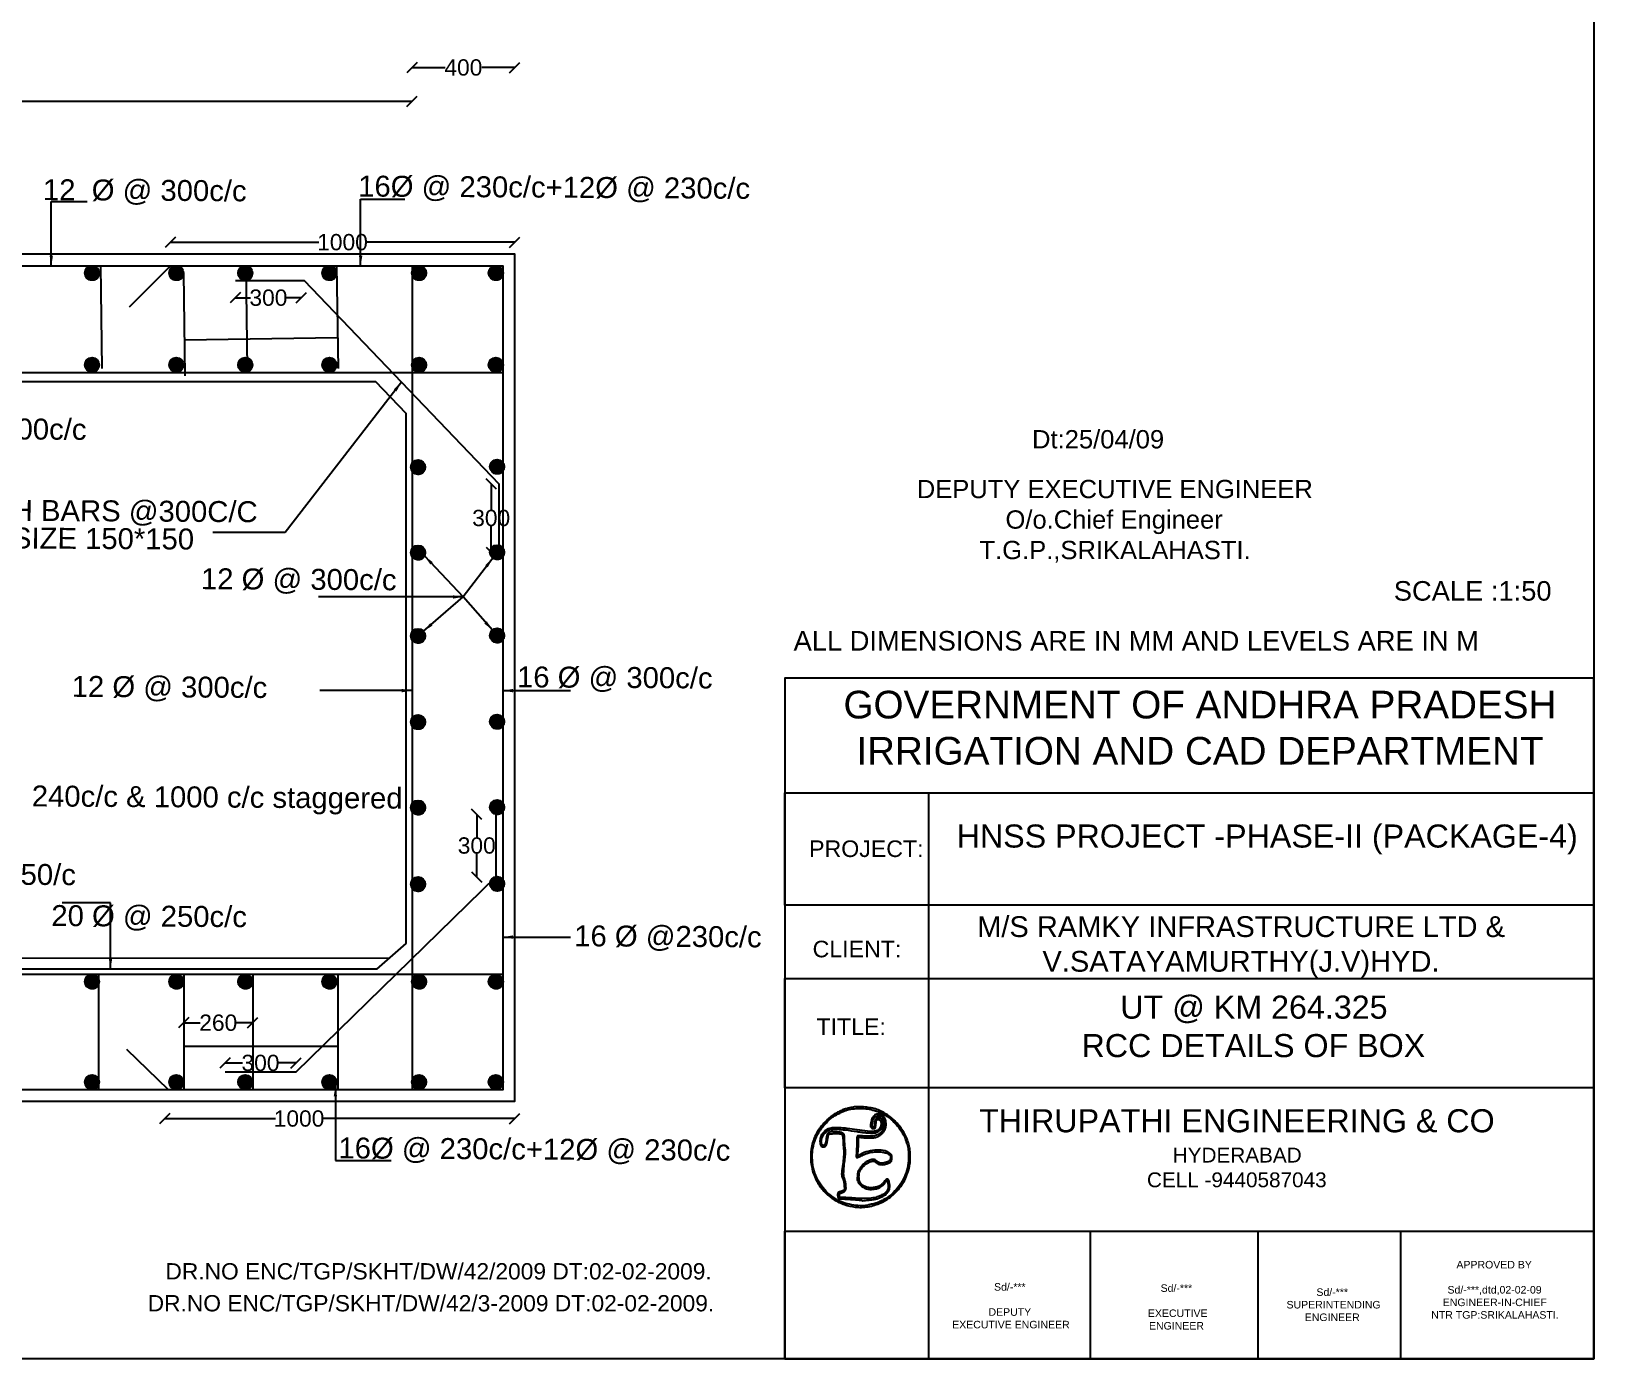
# Model space of a CAD drawing. Header units: millimetres. Extents: x 5124 to 6568637, y 2311 to 91879094.
# Drawn here: x 3698591 to 3712978, y 45934530 to 45946749 of the extents above; entities that cross this region are included whole.
import ezdxf

# ---------------------------------------------------------------- set-up
doc = ezdxf.new("R2010")
doc.units = ezdxf.units.MM
doc.header["$MEASUREMENT"] = 0
for name, color, linetype in [('DIMENSION', 7, 'Continuous'), ('DRAWING', 7, 'Continuous'), ('TEXT', 7, 'Continuous')]:
    doc.layers.add(name, color=color, linetype=linetype)
doc.styles.get("Standard").update_dxf_attribs({"font": 'arial.ttf', "height": 150})
doc.dimstyles.get("Standard").update_dxf_attribs({"dimtxt": 200, "dimasz": 110, "dimexe": 0.18, "dimexo": 0.0625, "dimgap": 0.09, "dimtad": 0, "dimtih": 1, "dimtoh": 1, "dimdec": 0, "dimzin": 0, "dimdsep": 46, "dimtxsty": 'Standard', "dimblk": 'OBLIQUE', "dimcen": 0.09, "dimse1": 1, "dimse2": 1, "dimadec": 0, "dimazin": 0, "dimtfac": 1, "dimtdec": 0, "dimtofl": 0, "dimtmove": 0, "dimatfit": 3, "dimfxl": 1, "dimtolj": 1, "dimtzin": 0, "dimarcsym": 0})

# ---------------------------------------------------------------- blocks, each defined once
blk = doc.blocks.new('_Oblique')
at = {"color": 0, "linetype": 'ByBlock', "lineweight": -2}
blk.add_line((-0.5, -0.5), (0.5, 0.5), dxfattribs=at)
blk = doc.blocks.new('*D102')
at = {"layer": 'Defpoints', "color": 0}
for p in [(3702098, 45946103), (3694436, 45944555), (3702098, 45944589)]:
    blk.add_point(p, dxfattribs=at)
at = {"layer": 'DIMENSION', "color": 0, "lineweight": -2}
for p, q in [((3694436, 45946103), (3698042, 45946103)), ((3702098, 45946103), (3698492, 45946103))]:
    blk.add_line(p, q, dxfattribs=at)
at = {"layer": 'DIMENSION', "color": 0, "lineweight": -2, "xscale": 95, "yscale": 95, "zscale": 95, "rotation": 180}
blk.add_blockref('_Oblique', (3694436, 45946103), dxfattribs=at)
at = {"layer": 'DIMENSION', "color": 0, "lineweight": -2, "xscale": 95, "yscale": 95, "zscale": 95}
blk.add_blockref('_Oblique', (3702098, 45946103), dxfattribs=at)
at = {"layer": 'DIMENSION', "color": 0, "insert": (3698267, 45946103), "char_height": 150, "attachment_point": 5}
blk.add_mtext('\\A1;2500', dxfattribs=at)
blk = doc.blocks.new('*D115')
at = {"layer": 'Defpoints', "color": 0}
for p in [(3700471, 45944454), (3701078, 45944454), (3701078, 45944296)]:
    blk.add_point(p, dxfattribs=at)
at = {"layer": 'DIMENSION', "color": 0, "lineweight": -2}
for p, q in [((3700471, 45944296), (3700609, 45944296)), ((3701078, 45944296), (3700940, 45944296))]:
    blk.add_line(p, q, dxfattribs=at)
at = {"layer": 'DIMENSION', "color": 0, "lineweight": -2, "xscale": 95, "yscale": 95, "zscale": 95, "rotation": 180}
blk.add_blockref('_Oblique', (3700471, 45944296), dxfattribs=at)
at = {"layer": 'DIMENSION', "color": 0, "lineweight": -2, "xscale": 95, "yscale": 95, "zscale": 95}
blk.add_blockref('_Oblique', (3701078, 45944296), dxfattribs=at)
at = {"layer": 'DIMENSION', "color": 0, "insert": (3700775, 45944296), "char_height": 150, "attachment_point": 5}
blk.add_mtext('\\A1;300', dxfattribs=at)
blk = doc.blocks.new('*D116')
at = {"layer": 'Defpoints', "color": 0}
for p in [(3703042, 45944807), (3699872, 45944589), (3703042, 45944522)]:
    blk.add_point(p, dxfattribs=at)
at = {"layer": 'DIMENSION', "color": 0, "lineweight": -2}
for p, q in [((3699872, 45944807), (3701240, 45944807)), ((3703042, 45944807), (3701674, 45944807))]:
    blk.add_line(p, q, dxfattribs=at)
at = {"layer": 'DIMENSION', "color": 0, "lineweight": -2, "xscale": 95, "yscale": 95, "zscale": 95, "rotation": 180}
blk.add_blockref('_Oblique', (3699872, 45944807), dxfattribs=at)
at = {"layer": 'DIMENSION', "color": 0, "lineweight": -2, "xscale": 95, "yscale": 95, "zscale": 95}
blk.add_blockref('_Oblique', (3703042, 45944807), dxfattribs=at)
at = {"layer": 'DIMENSION', "color": 0, "insert": (3701457, 45944807), "char_height": 150, "attachment_point": 5}
blk.add_mtext('\\A1;1000', dxfattribs=at)
blk = doc.blocks.new('*D117')
at = {"layer": 'Defpoints', "color": 0}
for p in [(3702896, 45942583), (3702826, 45941953), (3702881, 45941953)]:
    blk.add_point(p, dxfattribs=at)
at = {"layer": 'DIMENSION', "color": 0, "lineweight": -2}
for p, q in [((3702826, 45942583), (3702826, 45942345)), ((3702826, 45941953), (3702826, 45942192))]:
    blk.add_line(p, q, dxfattribs=at)
at = {"layer": 'DIMENSION', "color": 0, "lineweight": -2, "xscale": 95, "yscale": 95, "zscale": 95}
for p, rotation in [((3702826, 45942583), 90), ((3702826, 45941953), 270)]:
    blk.add_blockref('_Oblique', p, dxfattribs=dict(at, rotation=rotation))
at = {"layer": 'DIMENSION', "color": 0, "insert": (3702826, 45942268), "char_height": 150, "attachment_point": 5}
blk.add_mtext('\\A1;300', dxfattribs=at)
blk = doc.blocks.new('*D118')
at = {"layer": 'Defpoints', "color": 0}
for p in [(3702693, 45939540), (3702881, 45939540), (3702868, 45938965)]:
    blk.add_point(p, dxfattribs=at)
at = {"layer": 'DIMENSION', "color": 0, "lineweight": -2}
for p, q in [((3702693, 45939540), (3702693, 45939329)), ((3702693, 45938965), (3702693, 45939176))]:
    blk.add_line(p, q, dxfattribs=at)
at = {"layer": 'DIMENSION', "color": 0, "lineweight": -2, "xscale": 95, "yscale": 95, "zscale": 95}
for p, rotation in [((3702693, 45939540), 90), ((3702693, 45938965), 270)]:
    blk.add_blockref('_Oblique', p, dxfattribs=dict(at, rotation=rotation))
at = {"layer": 'DIMENSION', "color": 0, "insert": (3702693, 45939253), "char_height": 150, "attachment_point": 5}
blk.add_mtext('\\A1;300', dxfattribs=at)
blk = doc.blocks.new('*D119')
at = {"layer": 'Defpoints', "color": 0}
for p in [(3700376, 45937252), (3700376, 45937168), (3701028, 45937168)]:
    blk.add_point(p, dxfattribs=at)
at = {"layer": 'DIMENSION', "color": 0, "lineweight": -2}
for p, q in [((3700376, 45937252), (3700537, 45937252)), ((3701028, 45937252), (3700868, 45937252))]:
    blk.add_line(p, q, dxfattribs=at)
at = {"layer": 'DIMENSION', "color": 0, "lineweight": -2, "xscale": 95, "yscale": 95, "zscale": 95, "rotation": 180}
blk.add_blockref('_Oblique', (3700376, 45937252), dxfattribs=at)
at = {"layer": 'DIMENSION', "color": 0, "lineweight": -2, "xscale": 95, "yscale": 95, "zscale": 95}
blk.add_blockref('_Oblique', (3701028, 45937252), dxfattribs=at)
at = {"layer": 'DIMENSION', "color": 0, "insert": (3700702, 45937252), "char_height": 150, "attachment_point": 5}
blk.add_mtext('\\A1;300', dxfattribs=at)
blk = doc.blocks.new('*D120')
at = {"layer": 'Defpoints', "color": 0}
for p in [(3699821, 45937006), (3703042, 45936896), (3703042, 45936740)]:
    blk.add_point(p, dxfattribs=at)
at = {"layer": 'DIMENSION', "color": 0, "lineweight": -2}
for p, q in [((3699821, 45936740), (3700840, 45936740)), ((3703042, 45936740), (3701274, 45936740))]:
    blk.add_line(p, q, dxfattribs=at)
at = {"layer": 'DIMENSION', "color": 0, "lineweight": -2, "xscale": 95, "yscale": 95, "zscale": 95, "rotation": 180}
blk.add_blockref('_Oblique', (3699821, 45936740), dxfattribs=at)
at = {"layer": 'DIMENSION', "color": 0, "lineweight": -2, "xscale": 95, "yscale": 95, "zscale": 95}
blk.add_blockref('_Oblique', (3703042, 45936740), dxfattribs=at)
at = {"layer": 'DIMENSION', "color": 0, "insert": (3701057, 45936740), "char_height": 150, "attachment_point": 5}
blk.add_mtext('\\A1;1000', dxfattribs=at)
blk = doc.blocks.new('*D96')
at = {"layer": 'Defpoints', "color": 0}
for p in [(3703042, 45946415), (3703042, 45944898), (3702098, 45944589)]:
    blk.add_point(p, dxfattribs=at)
at = {"layer": 'DIMENSION', "color": 0, "lineweight": -2}
for p, q in [((3702098, 45946415), (3702401, 45946415)), ((3703042, 45946415), (3702739, 45946415))]:
    blk.add_line(p, q, dxfattribs=at)
at = {"layer": 'DIMENSION', "color": 0, "lineweight": -2, "xscale": 95, "yscale": 95, "zscale": 95, "rotation": 180}
blk.add_blockref('_Oblique', (3702098, 45946415), dxfattribs=at)
at = {"layer": 'DIMENSION', "color": 0, "lineweight": -2, "xscale": 95, "yscale": 95, "zscale": 95}
blk.add_blockref('_Oblique', (3703042, 45946415), dxfattribs=at)
at = {"layer": 'DIMENSION', "color": 0, "insert": (3702570, 45946415), "char_height": 150, "attachment_point": 5}
blk.add_mtext('\\A1;400', dxfattribs=at)
blk = doc.blocks.new('*D97')
at = {"layer": 'Defpoints', "color": 0}
for p in [(3699995, 45937622), (3700631, 45937622), (3700631, 45937622)]:
    blk.add_point(p, dxfattribs=at)
at = {"layer": 'DRAWING', "color": 0, "lineweight": -2}
for p, q in [((3699995, 45937622), (3700146, 45937622)), ((3700631, 45937622), (3700480, 45937622))]:
    blk.add_line(p, q, dxfattribs=at)
at = {"layer": 'DRAWING', "color": 0, "lineweight": -2, "xscale": 95, "yscale": 95, "zscale": 95, "rotation": 180}
blk.add_blockref('_Oblique', (3699995, 45937622), dxfattribs=at)
at = {"layer": 'DRAWING', "color": 0, "lineweight": -2, "xscale": 95, "yscale": 95, "zscale": 95}
blk.add_blockref('_Oblique', (3700631, 45937622), dxfattribs=at)
at = {"layer": 'DRAWING', "color": 0, "insert": (3700313, 45937622), "char_height": 150, "attachment_point": 5}
blk.add_mtext('\\A1;260', dxfattribs=at)

msp = doc.modelspace()

# ---------------------------------------------------------------- hatches: boundary and pattern name
at = {"layer": 'DRAWING'}
h = msp.add_hatch(dxfattribs=at)
h.set_pattern_fill('ANSI31', color=256, scale=0.876398, style=0)
h.set_pattern_definition([(45, (549275.22773, 5678433.14247), (-0.0774633425862, 0.0774633425862), [])])
h.paths.add_polyline_path([(3699217, 45944523.1, 0.9586945), (3699084.5, 45944528.7), (3699084.5, 45944517.5, 0.9586945)])
h = msp.add_hatch(dxfattribs=at)
h.set_pattern_fill('ANSI31', color=256, scale=0.876398, style=0)
h.set_pattern_definition([(45, (550051.51104, 5678433.14247), (-0.0774633425862, 0.0774633425862), [])])
h.paths.add_polyline_path([(3699993.3, 45944523.1, 0.9586945), (3699860.8, 45944528.7), (3699860.8, 45944517.5, 0.9586945)])
h = msp.add_hatch(dxfattribs=at)
h.set_pattern_fill('ANSI31', color=256, scale=0.876398, style=0)
h.set_pattern_definition([(45, (550686.3455, 5678433.14247), (-0.0774633425862, 0.0774633425862), [])])
h.paths.add_polyline_path([(3700628.1, 45944523.1, 0.9586945), (3700495.6, 45944528.7), (3700495.6, 45944517.5, 0.9586945)])
h = msp.add_hatch(dxfattribs=at)
h.set_pattern_fill('ANSI31', color=256, scale=0.876398, style=0)
h.set_pattern_definition([(45, (551461.13068, 5678433.14247), (-0.0774633425862, 0.0774633425862), [])])
h.paths.add_polyline_path([(3701402.9, 45944523.1, 0.9586945), (3701270.4, 45944528.7), (3701270.4, 45944517.5, 0.9586945)])
h = msp.add_hatch(dxfattribs=at)
h.set_pattern_fill('ANSI31', color=256, scale=0.876398, style=0)
h.set_pattern_definition([(45, (552286.47789, 5678433.14247), (-0.0774633425862, 0.0774633425862), [])])
h.paths.add_polyline_path([(3702228.2, 45944523.1, 0.9586945), (3702095.7, 45944528.7), (3702095.7, 45944517.5, 0.9586945)])
h = msp.add_hatch(dxfattribs=at)
h.set_pattern_fill('ANSI31', color=256, scale=0.876398, style=0)
h.set_pattern_definition([(45, (552993.2228, 5678433.14247), (-0.0774633425862, 0.0774633425862), [])])
h.paths.add_polyline_path([(3702935, 45944523.1, 0.9586945), (3702802.5, 45944528.7), (3702802.5, 45944517.5, 0.9586945)])
h = msp.add_hatch(dxfattribs=at)
h.set_pattern_fill('ANSI31', color=256, scale=0.876398, style=0)
h.set_pattern_definition([(45, (549275.22773, 5677588.41509), (-0.0774633425862, 0.0774633425862), [])])
h.paths.add_polyline_path([(3699217, 45943678.3, 0.9586945), (3699084.5, 45943683.9), (3699084.5, 45943672.8, 0.9586945)])
h = msp.add_hatch(dxfattribs=at)
h.set_pattern_fill('ANSI31', color=256, scale=0.876398, style=0)
h.set_pattern_definition([(45, (550051.51104, 5677588.41509), (-0.0774633425862, 0.0774633425862), [])])
h.paths.add_polyline_path([(3699993.3, 45943678.3, 0.9586945), (3699860.8, 45943683.9), (3699860.8, 45943672.8, 0.9586945)])
h = msp.add_hatch(dxfattribs=at)
h.set_pattern_fill('ANSI31', color=256, scale=0.876398, style=0)
h.set_pattern_definition([(45, (550686.3455, 5677588.41509), (-0.0774633425862, 0.0774633425862), [])])
h.paths.add_polyline_path([(3700628.1, 45943678.3, 0.9586945), (3700495.6, 45943683.9), (3700495.6, 45943672.8, 0.9586945)])
h = msp.add_hatch(dxfattribs=at)
h.set_pattern_fill('ANSI31', color=256, scale=0.876398, style=0)
h.set_pattern_definition([(45, (551461.13068, 5677588.41509), (-0.0774633425862, 0.0774633425862), [])])
h.paths.add_polyline_path([(3701402.9, 45943678.3, 0.9586945), (3701270.4, 45943683.9), (3701270.4, 45943672.8, 0.9586945)])
h = msp.add_hatch(dxfattribs=at)
h.set_pattern_fill('ANSI31', color=256, scale=0.876398, style=0)
h.set_pattern_definition([(45, (552286.47789, 5677588.41509), (-0.0774633425862, 0.0774633425862), [])])
h.paths.add_polyline_path([(3702228.2, 45943678.3, 0.9586945), (3702095.7, 45943683.9), (3702095.7, 45943672.8, 0.9586945)])
h = msp.add_hatch(dxfattribs=at)
h.set_pattern_fill('ANSI31', color=256, scale=0.876398, style=0)
h.set_pattern_definition([(45, (552993.2228, 5677588.41509), (-0.0774633425862, 0.0774633425862), [])])
h.paths.add_polyline_path([(3702935, 45943678.3, 0.9586945), (3702802.5, 45943683.9), (3702802.5, 45943672.8, 0.9586945)])
h = msp.add_hatch(dxfattribs=at)
h.set_pattern_fill('ANSI31', color=256, scale=0.876398, style=0)
h.set_pattern_definition([(45, (552276.96884, 5676646.79404), (-0.0774633425862, 0.0774633425862), [])])
h.paths.add_polyline_path([(3702218.7, 45942736.7, 0.9586945), (3702086.2, 45942742.3), (3702086.2, 45942731.1, 0.9586945)])
h = msp.add_hatch(dxfattribs=at)
h.set_pattern_fill('ANSI31', color=256, scale=0.876398, style=0)
h.set_pattern_definition([(45, (553005.22618, 5676650.15201), (-0.0774633425862, 0.0774633425862), [])])
h.paths.add_polyline_path([(3702947, 45942740.1, 0.9586945), (3702814.5, 45942745.7), (3702814.5, 45942734.5, 0.9586945)])
h = msp.add_hatch(dxfattribs=at)
h.set_pattern_fill('ANSI31', color=256, scale=0.876398, style=0)
h.set_pattern_definition([(45, (552276.96884, 5675859.87119), (-0.0774633425862, 0.0774633425862), [])])
h.paths.add_polyline_path([(3702218.7, 45941949.8, 0.9586945), (3702086.2, 45941955.4), (3702086.2, 45941944.2, 0.9586945)])
h = msp.add_hatch(dxfattribs=at)
h.set_pattern_fill('ANSI31', color=256, scale=0.876398, style=0)
h.set_pattern_definition([(45, (553005.22618, 5675863.22916), (-0.0774633425862, 0.0774633425862), [])])
h.paths.add_polyline_path([(3702947, 45941953.2, 0.9586945), (3702814.5, 45941958.8), (3702814.5, 45941947.6, 0.9586945)])
h = msp.add_hatch(dxfattribs=at)
h.set_pattern_fill('ANSI31', color=256, scale=0.876398, style=0)
h.set_pattern_definition([(45, (552276.96884, 5675093.38564), (-0.0774633425862, 0.0774633425862), [])])
h.paths.add_polyline_path([(3702218.7, 45941183.3, 0.9586945), (3702086.2, 45941188.9), (3702086.2, 45941177.7, 0.9586945)])
h = msp.add_hatch(dxfattribs=at)
h.set_pattern_fill('ANSI31', color=256, scale=0.876398, style=0)
h.set_pattern_definition([(45, (553005.22618, 5675096.74361), (-0.0774633425862, 0.0774633425862), [])])
h.paths.add_polyline_path([(3702947, 45941186.7, 0.9586945), (3702814.5, 45941192.3), (3702814.5, 45941181.1, 0.9586945)])
h = msp.add_hatch(dxfattribs=at)
h.set_pattern_fill('ANSI31', color=256, scale=0.876398, style=0)
h.set_pattern_definition([(45, (552276.96884, 5674300.15212), (-0.0774633425862, 0.0774633425862), [])])
h.paths.add_polyline_path([(3702218.7, 45940390.1, 0.9586945), (3702086.2, 45940395.7), (3702086.2, 45940384.5, 0.9586945)])
h = msp.add_hatch(dxfattribs=at)
h.set_pattern_fill('ANSI31', color=256, scale=0.876398, style=0)
h.set_pattern_definition([(45, (553005.22618, 5674303.51009), (-0.0774633425862, 0.0774633425862), [])])
h.paths.add_polyline_path([(3702947, 45940393.4, 0.9586945), (3702814.5, 45940399), (3702814.5, 45940387.9, 0.9586945)])
h = msp.add_hatch(dxfattribs=at)
h.set_pattern_fill('ANSI31', color=256, scale=0.876398, style=0)
h.set_pattern_definition([(45, (552276.96884, 5673513.28716), (-0.0774633425862, 0.0774633425862), [])])
h.paths.add_polyline_path([(3702218.7, 45939603.2, 0.9586945), (3702086.2, 45939608.8), (3702086.2, 45939597.6, 0.9586945)])
h = msp.add_hatch(dxfattribs=at)
h.set_pattern_fill('ANSI31', color=256, scale=0.876398, style=0)
h.set_pattern_definition([(45, (553005.22618, 5673516.64513), (-0.0774633425862, 0.0774633425862), [])])
h.paths.add_polyline_path([(3702947, 45939606.6, 0.9586945), (3702814.5, 45939612.2), (3702814.5, 45939601, 0.9586945)])
h = msp.add_hatch(dxfattribs=at)
h.set_pattern_fill('ANSI31', color=256, scale=0.876398, style=0)
h.set_pattern_definition([(45, (552276.96884, 5672808.11351), (-0.0774633425862, 0.0774633425862), [])])
h.paths.add_polyline_path([(3702218.7, 45938898, 0.9586945), (3702086.2, 45938903.6), (3702086.2, 45938892.5, 0.9586945)])
h = msp.add_hatch(dxfattribs=at)
h.set_pattern_fill('ANSI31', color=256, scale=0.876398, style=0)
h.set_pattern_definition([(45, (553005.22618, 5672811.47148), (-0.0774633425862, 0.0774633425862), [])])
h.paths.add_polyline_path([(3702947, 45938901.4, 0.9586945), (3702814.5, 45938907), (3702814.5, 45938895.8, 0.9586945)])
h = msp.add_hatch(dxfattribs=at)
h.set_pattern_fill('ANSI31', color=256, scale=0.876398, style=0)
h.set_pattern_definition([(45, (549275.22773, 5671910.72503), (-0.0774633425862, 0.0774633425862), [])])
h.paths.add_polyline_path([(3699217, 45938000.7, 0.9586945), (3699084.5, 45938006.3), (3699084.5, 45937995.1, 0.9586945)])
h = msp.add_hatch(dxfattribs=at)
h.set_pattern_fill('ANSI31', color=256, scale=0.876398, style=0)
h.set_pattern_definition([(45, (550051.51104, 5671910.72503), (-0.0774633425862, 0.0774633425862), [])])
h.paths.add_polyline_path([(3699993.3, 45938000.7, 0.9586945), (3699860.8, 45938006.3), (3699860.8, 45937995.1, 0.9586945)])
h = msp.add_hatch(dxfattribs=at)
h.set_pattern_fill('ANSI31', color=256, scale=0.876398, style=0)
h.set_pattern_definition([(45, (550686.3455, 5671910.72503), (-0.0774633425862, 0.0774633425862), [])])
h.paths.add_polyline_path([(3700628.1, 45938000.7, 0.9586945), (3700495.6, 45938006.3), (3700495.6, 45937995.1, 0.9586945)])
h = msp.add_hatch(dxfattribs=at)
h.set_pattern_fill('ANSI31', color=256, scale=0.876398, style=0)
h.set_pattern_definition([(45, (551461.13068, 5671910.72503), (-0.0774633425862, 0.0774633425862), [])])
h.paths.add_polyline_path([(3701402.9, 45938000.7, 0.9586945), (3701270.4, 45938006.3), (3701270.4, 45937995.1, 0.9586945)])
h = msp.add_hatch(dxfattribs=at)
h.set_pattern_fill('ANSI31', color=256, scale=0.876398, style=0)
h.set_pattern_definition([(45, (552286.47789, 5671910.72503), (-0.0774633425862, 0.0774633425862), [])])
h.paths.add_polyline_path([(3702228.2, 45938000.7, 0.9586945), (3702095.7, 45938006.3), (3702095.7, 45937995.1, 0.9586945)])
h = msp.add_hatch(dxfattribs=at)
h.set_pattern_fill('ANSI31', color=256, scale=0.876398, style=0)
h.set_pattern_definition([(45, (552993.2228, 5671910.72503), (-0.0774633425862, 0.0774633425862), [])])
h.paths.add_polyline_path([(3702935, 45938000.7, 0.9586945), (3702802.5, 45938006.3), (3702802.5, 45937995.1, 0.9586945)])
h = msp.add_hatch(dxfattribs=at)
h.set_pattern_fill('ANSI31', color=256, scale=0.876398, style=0)
h.set_pattern_definition([(45, (549275.22773, 5670985.95173), (-0.0774633425862, 0.0774633425862), [])])
h.paths.add_polyline_path([(3699217, 45937075.9, 0.9586945), (3699084.5, 45937081.5), (3699084.5, 45937070.3, 0.9586945)])
h = msp.add_hatch(dxfattribs=at)
h.set_pattern_fill('ANSI31', color=256, scale=0.876398, style=0)
h.set_pattern_definition([(45, (550051.51104, 5670985.95173), (-0.0774633425862, 0.0774633425862), [])])
h.paths.add_polyline_path([(3699993.3, 45937075.9, 0.9586945), (3699860.8, 45937081.5), (3699860.8, 45937070.3, 0.9586945)])
h = msp.add_hatch(dxfattribs=at)
h.set_pattern_fill('ANSI31', color=256, scale=0.876398, style=0)
h.set_pattern_definition([(45, (550686.3455, 5670985.95173), (-0.0774633425862, 0.0774633425862), [])])
h.paths.add_polyline_path([(3700628.1, 45937075.9, 0.9586945), (3700495.6, 45937081.5), (3700495.6, 45937070.3, 0.9586945)])
h = msp.add_hatch(dxfattribs=at)
h.set_pattern_fill('ANSI31', color=256, scale=0.876398, style=0)
h.set_pattern_definition([(45, (551461.13068, 5670985.95173), (-0.0774633425862, 0.0774633425862), [])])
h.paths.add_polyline_path([(3701402.9, 45937075.9, 0.9586945), (3701270.4, 45937081.5), (3701270.4, 45937070.3, 0.9586945)])
h = msp.add_hatch(dxfattribs=at)
h.set_pattern_fill('ANSI31', color=256, scale=0.876398, style=0)
h.set_pattern_definition([(45, (552286.47789, 5670985.95173), (-0.0774633425862, 0.0774633425862), [])])
h.paths.add_polyline_path([(3702228.2, 45937075.9, 0.9586945), (3702095.7, 45937081.5), (3702095.7, 45937070.3, 0.9586945)])
h = msp.add_hatch(dxfattribs=at)
h.set_pattern_fill('ANSI31', color=256, scale=0.876398, style=0)
h.set_pattern_definition([(45, (552993.2228, 5670985.95173), (-0.0774633425862, 0.0774633425862), [])])
h.paths.add_polyline_path([(3702935, 45937075.9, 0.9586945), (3702802.5, 45937081.5), (3702802.5, 45937070.3, 0.9586945)])

# ---------------------------------------------------------------- linework, layer by layer
for points in [[(3706149.8, 45936843.6, 0.011371), (3706099.2, 45936831.4, 0.02579), (3706061.7, 45936819.3, 0.027062), (3706026.8, 45936803.9, 0.013799), (3705984.6, 45936780.9, 0.049276), (3705946.6, 45936753.5, 0.020623), (3705901, 45936709.8, 0.020736), (3705858.2, 45936661.4, 0.039557), (3705828.8, 45936618.7, 0.070595), (3705781.7, 45936501.8, 0.067578), (3705768, 45936374.7, 0.067285), (3705788.7, 45936248.1, 0.06891), (3705842.3, 45936132.6, 0.057705), (3705905.2, 45936055.8, 0.054334), (3705985.2, 45935993.7, 0.05355), (3706078, 45935949.5, 0.052844), (3706178.3, 45935925.8, 0.040381), (3706234.8, 45935923.2, 0.03202), (3706295.7, 45935929.3, 0.031364), (3706356.7, 45935943.3, 0.03411), (3706413.7, 45935964.6, 0.075635), (3706528, 45936038.8, 0.073326), (3706616.4, 45936144.3, 0.073591), (3706670.3, 45936270.4, 0.077104), (3706684.2, 45936404.8, 0.004861), (3706682, 45936442, 0.019003), (3706679.5, 45936465, 0.02286), (3706675.5, 45936485.5, 0.009468), (3706668.3, 45936512.9, 0.065489), (3706624.1, 45936615.7, 0.057691), (3706553.2, 45936708.6, 0.058022), (3706463.5, 45936782.3, 0.068022), (3706363.7, 45936828.7, 0.035725), (3706313.4, 45936840.4, 0.021943), (3706253, 45936847.3, 0.021989), (3706194.2, 45936848.8, 0.048915)], [(3706339.6, 45936818.9, -0.010053), (3706372.6, 45936809.4, -0.02116), (3706397.6, 45936800.5, -0.022523), (3706420.9, 45936789.9, -0.013074), (3706447.8, 45936775.2, -0.040153), (3706498.1, 45936740.3, -0.032263), (3706546.3, 45936695.3, -0.031944), (3706588.8, 45936643.9, -0.036921), (3706622.2, 45936589.8, -0.012801), (3706633.5, 45936566.7, -0.018323), (3706642.3, 45936545.5, -0.011926), (3706648.3, 45936527.9, -0.421559), (3706646.5, 45936524.5, 0.438354), (3706646.2, 45936523.9, 0.035377), (3706647, 45936522.2, 0.030088), (3706648.4, 45936519.9, 0.016409), (3706650.5, 45936517.3, -0.136522), (3706660.4, 45936495.1, -0.015322), (3706666.9, 45936439.8, -0.019775), (3706669.8, 45936380.5, -0.035566), (3706666.7, 45936332, -0.046854), (3706646.4, 45936244.1, -0.049001), (3706610.3, 45936163, -0.049074), (3706559.1, 45936090.5, -0.047266), (3706494.2, 45936028.4, -0.036649), (3706459.2, 45936004.7, -0.020541), (3706413.6, 45935980.9, -0.020402), (3706367.7, 45935961.5, -0.050634), (3706332.4, 45935952.2, 0.011096), (3706325.9, 45935951, 0.006376), (3706318, 45935949.3, 0.006368), (3706310.1, 45935947.4, 0.010561), (3706303.6, 45935945.6, -0.075797), (3706242.8, 45935936.9, -0.036256), (3706163.9, 45935943.3, -0.035773), (3706083.7, 45935961.7, -0.053967), (3706017.9, 45935989.9, -0.043816), (3705943.4, 45936040.8, -0.050353), (3705882.7, 45936101.9, -0.04992), (3705835, 45936174.3, -0.041857), (3705799.2, 45936259.1, -0.041799), (3705788.8, 45936303.6, -0.022952), (3705783, 45936359.3, -0.022835), (3705782.4, 45936416.3, -0.036198), (3705787.7, 45936464.7, -0.027029), (3705797.8, 45936507.1, -0.021589), (3705813, 45936551.5, -0.021847), (3705831.8, 45936593.7, -0.030803), (3705852.3, 45936629.3, -0.030973), (3705877.4, 45936662.6, -0.014365), (3705913.8, 45936702.6, -0.013732), (3705951.2, 45936739.4, -0.048124), (3705977.9, 45936759.9, -0.015617), (3705999.3, 45936772.3, -0.006514), (3706028.8, 45936787.7, -0.006284), (3706058, 45936802.1, -0.02113), (3706077.6, 45936810.4, -0.047647), (3706136.5, 45936826.3, -0.034153), (3706204.4, 45936833.2, -0.033468), (3706274.4, 45936830.8, -0.039389)], [(3706366.1, 45936777.5, 0.079905), (3706354, 45936770, 0.042826), (3706341.7, 45936757.4, 0.042991), (3706332, 45936743.2, 0.097401), (3706328, 45936730.9, -0.017144), (3706326.8, 45936724, -0.007361), (3706324.9, 45936714.9, -0.007273), (3706322.6, 45936705.2, -0.009527), (3706320.1, 45936696.5, 0.057314), (3706317, 45936679.3, 0.105744), (3706319.1, 45936665.3, 0.129803), (3706326.3, 45936655.2, 0.112787), (3706337.8, 45936649.3, 0.089359), (3706351.5, 45936648.4, 0.205539), (3706360.3, 45936653.4, 0.119945), (3706365.7, 45936665.8, 0.023277), (3706368.8, 45936690.1, -0.017196), (3706371.6, 45936715.1, -0.101894), (3706376.1, 45936727.4, -0.209902), (3706383.4, 45936732.4, -0.109281), (3706394.7, 45936732.1, -0.199104), (3706408.9, 45936721.6, -0.104543), (3706416.2, 45936700.4, -0.087788), (3706414.8, 45936674.7, -0.092435), (3706404.6, 45936651.4, -0.140361), (3706381.1, 45936631.8, -0.085225), (3706345.6, 45936622.9, -0.045138), (3706289.9, 45936623.7, -0.010085), (3706195.4, 45936635.5, 0.001129), (3706103.8, 45936648.6, 0.010475), (3706064.1, 45936653.4, 0.019654), (3706034.1, 45936655.2, 0.009807), (3705995.9, 45936655.2, 0.021045), (3705955.7, 45936652.7, 0.064199), (3705929.1, 45936646.4, 0.07759), (3705907.8, 45936634.4, 0.04157), (3705885.8, 45936613.7, 0.033858), (3705870.6, 45936594.4, 0.055821), (3705860.9, 45936576.1, 0.056084), (3705855.5, 45936556.2, 0.03454), (3705853.5, 45936532, 0.036481), (3705854.9, 45936507.6, 0.103396), (3705860.5, 45936491.6, 0.148662), (3705870.6, 45936482.5, 0.109578), (3705885.4, 45936479.3, 0.120124), (3705899.9, 45936482.8, 0.145), (3705909.9, 45936492.5, 0.076305), (3705917.2, 45936511.4, 0.015923), (3705923.6, 45936546.5, -0.009484), (3705926.5, 45936563.9, -0.012925), (3705929.8, 45936579.5, -0.009784), (3705933.2, 45936592.2, -0.12767), (3705935.7, 45936596.4, -0.187867), (3705945.2, 45936600.6, -0.006627), (3705986.1, 45936601.8, -0.01166), (3706025.8, 45936601.5, -0.060862), (3706047.3, 45936598.2, -0.161099), (3706056.3, 45936592.2, -0.110854), (3706061.5, 45936581, -0.037878), (3706064.6, 45936559.2, -0.003666), (3706067.7, 45936505.7, 0.004284), (3706068.9, 45936486.2, 0.004704), (3706070.3, 45936467.3, 0.004401), (3706071.9, 45936451.2, 0.023561), (3706073.2, 45936442.4, -0.066487), (3706074.2, 45936427, -0.007257), (3706071.3, 45936391.3, -0.006419), (3706065.7, 45936339.6, -0.001903), (3706055.7, 45936260.5, 0.0101), (3706053.2, 45936237.1, 0.046767), (3706053.2, 45936223.5, 0.054451), (3706055.8, 45936211.2, 0.016832), (3706062.3, 45936193.2, -0.025497), (3706067.4, 45936178.6, -0.017703), (3706071.6, 45936161.7, -0.016989), (3706074.8, 45936143.6, -0.017395), (3706076.8, 45936125.5), (3706079.6, 45936086.6), (3706061.2, 45936076.2, -0.015536), (3706053.5, 45936072.3, -0.017122), (3706045.9, 45936068.9, -0.016739), (3706039.3, 45936066.5, -0.078777), (3706035.3, 45936065.8, 0.131176), (3706025.6, 45936063.3, 0.136592), (3706018.7, 45936056.2, 0.106124), (3706015.3, 45936045, 0.058162), (3706015.8, 45936030.7, 0.016688), (3706017.3, 45936022.6, 0.019181), (3706019.2, 45936015.1, 0.018627), (3706021.3, 45936008.8, 0.096084), (3706023.3, 45936005.8, 0.155202), (3706026.7, 45936003.9, 0.015688), (3706035.9, 45936002.2, 0.01847), (3706047.3, 45936001, 0.013691), (3706059.9, 45936000.5, -0.011921), (3706102.8, 45935998.9, -0.00413), (3706164.6, 45935994.7, -0.001098), (3706230.1, 45935989.4, -0.118504), (3706238.4, 45935986.7, 0.16291), (3706248, 45935984.5, 0.003581), (3706295.8, 45935989.2, 0.008625), (3706341.8, 45935995, 0.028406), (3706371.7, 45936001, 0.032579), (3706400, 45936010.3, 0.025466), (3706429.4, 45936024, 0.026004), (3706455.2, 45936039.5, 0.061344), (3706472.2, 45936054.2, 0.068447), (3706487.1, 45936076.1, 0.076262), (3706494.9, 45936100.4, 0.067476), (3706495.5, 45936128.3, 0.040065), (3706489.1, 45936161, 0.044341), (3706483.2, 45936176.7, 0.167899), (3706475.9, 45936184, 0.248042), (3706467.7, 45936183.7, 0.093969), (3706458.6, 45936176, -0.014529), (3706429.7, 45936142.3, -0.059632), (3706409.4, 45936124.7, -0.07471), (3706387.8, 45936114.4, -0.031322), (3706356.5, 45936106.9, -0.011719), (3706336.5, 45936103.9, -0.030157), (3706321.9, 45936102.9, -0.035481), (3706308.7, 45936103.8, -0.022756), (3706293.7, 45936106.6, -0.041651), (3706270.4, 45936114.1, -0.044873), (3706249.2, 45936125.2, -0.048687), (3706232.2, 45936138.8, -0.078972), (3706221.1, 45936153.6, -0.088886), (3706214.3, 45936174.8, -0.038681), (3706212.6, 45936204.5, -0.038538), (3706215.7, 45936234.9, -0.068656), (3706223.4, 45936258.8, -0.047822), (3706237.5, 45936281.9, -0.035478), (3706257, 45936304.5, -0.035754), (3706279.3, 45936323.9, -0.052131), (3706301.6, 45936337.3, -0.030465), (3706325.4, 45936346.6, -0.089851), (3706342.7, 45936349, -0.11423), (3706357.2, 45936344.9, -0.067663), (3706371.8, 45936334.2, 0.096235), (3706390.3, 45936322.1, 0.073317), (3706413.9, 45936316.3, 0.064558), (3706441, 45936317.3, 0.048869), (3706469.7, 45936325, 0.015923), (3706496.3, 45936336, 0.109612), (3706507.5, 45936344.4, 0.141247), (3706512.7, 45936355.8, 0.03256), (3706514.5, 45936377.1, 0.013265), (3706514.4, 45936393.7, 0.061516), (3706512.9, 45936403.1, 0.091027), (3706509.5, 45936410, 0.050414), (3706503.1, 45936417, 0.128873), (3706452.4, 45936442.7, 0.05989), (3706378.5, 45936449.7, 0.055893), (3706297.8, 45936438.5, 0.065288), (3706226, 45936409.9, -0.008116), (3706217.3, 45936405.2, -0.012981), (3706209.7, 45936401.6, -0.006773), (3706203.3, 45936398.8, -0.304845), (3706201.9, 45936399, -0.211798), (3706201.3, 45936400.6, -0.000838), (3706202.3, 45936419.7, -0.003985), (3706203.6, 45936441.4, -0.002472), (3706205.5, 45936466.9, 0.004385), (3706207.4, 45936493.7, 0.005065), (3706208.7, 45936519.2, 0.004554), (3706209.4, 45936540.8, 0.029433), (3706209, 45936551.7), (3706207.2, 45936570.1), (3706229, 45936566.8, 0.022308), (3706240.8, 45936565.5, 0.005402), (3706260.6, 45936564.4, 0.005531), (3706283.2, 45936563.7, 0.005473), (3706306, 45936563.5, 0.006594), (3706338.2, 45936563.9, 0.031106), (3706356.6, 45936565.6, 0.045299), (3706371.2, 45936569.2, 0.025886), (3706388.1, 45936576, 0.074598), (3706419.5, 45936596.9, 0.070434), (3706444.2, 45936626.5, 0.07263), (3706459.1, 45936660.8, 0.089071), (3706462.2, 45936695.6, 0.01957), (3706458.9, 45936720.7, 0.056074), (3706454, 45936737.6, 0.065261), (3706446, 45936751.5, 0.034277), (3706432.8, 45936766.5, 0.027009), (3706423.7, 45936774.6, 0.068734), (3706416.1, 45936779.1, 0.07176), (3706407.8, 45936781.3, 0.031521), (3706396.4, 45936781.8, 0.016443), (3706387.7, 45936781.4, 0.015199), (3706378.9, 45936780.4, 0.015395), (3706371.2, 45936779.1, 0.04795)], [(3706417.3, 45936761.7, -0.056619), (3706430.8, 45936747.9, -0.070112), (3706439.7, 45936732.3, -0.063176), (3706444.6, 45936713.6, -0.036102), (3706445.9, 45936690.3, -0.026103), (3706444.3, 45936666.4, -0.05922), (3706440.1, 45936648.9, -0.061276), (3706431.9, 45936633.2, -0.029698), (3706418, 45936615.3, -0.094532), (3706390.9, 45936594.1, -0.069609), (3706354.8, 45936581.5, -0.05177), (3706307, 45936577.1, -0.023109), (3706243.9, 45936580.7, 0.014899), (3706212.4, 45936583, 0.124815), (3706198.6, 45936580.2, 0.252886), (3706192.7, 45936572, 0.073732), (3706193.1, 45936556, -0.042717), (3706194, 45936545, -0.005288), (3706193.6, 45936521.1, -0.006212), (3706192.6, 45936492.6, -0.005103), (3706190.8, 45936462.3, 0.004606), (3706188.8, 45936429.5, 0.010714), (3706188, 45936404.9, 0.007341), (3706188.1, 45936386.3, 0.193504), (3706190.1, 45936381.7, 0.272952), (3706194.2, 45936380.7, 0.017404), (3706206.4, 45936384.7, 0.018882), (3706222.8, 45936391.4, 0.007944), (3706244.3, 45936401.6, -0.00991), (3706273.4, 45936415.2, -0.029968), (3706293.9, 45936422.8, -0.03192), (3706314.5, 45936427.7, -0.012489), (3706343.3, 45936432, -0.031624), (3706392.3, 45936434.7, -0.042774), (3706436.4, 45936430.7, -0.049658), (3706472.5, 45936420.5, -0.102801), (3706496.8, 45936404.5, -0.146745), (3706501.6, 45936395.7, -0.055372), (3706502.8, 45936381.7, -0.054274), (3706501, 45936367, -0.094139), (3706495.9, 45936355.8, -0.119575), (3706485.2, 45936346.4, -0.039208), (3706465.9, 45936338.1, -0.03788), (3706442.9, 45936332.2, -0.043914), (3706420.5, 45936330.2, -0.027336), (3706407.4, 45936331, -0.068469), (3706398.2, 45936333.3, -0.065144), (3706389.6, 45936338.1, -0.022939), (3706378.7, 45936347.1, 0.07041), (3706360.3, 45936359.5, 0.111511), (3706341.8, 45936363.9, 0.08847), (3706320.2, 45936360.2, 0.032101), (3706291.6, 45936347.9, 0.049567), (3706267.2, 45936332.3, 0.035227), (3706243.3, 45936310.4, 0.034846), (3706222.3, 45936285, 0.044392), (3706206.9, 45936258.8, 0.072348), (3706201.1, 45936239.7, 0.020236), (3706197.5, 45936208.5, 0.012952), (3706196, 45936177.1, 0.265664), (3706200.4, 45936169.1, -0.115377), (3706202.2, 45936167.3, -0.049412), (3706203.7, 45936164.3, -0.04534), (3706204.7, 45936160.6, -0.044785), (3706205, 45936156.7, 0.179828), (3706209.9, 45936143.7, 0.032309), (3706228.4, 45936124.8, 0.035345), (3706250.8, 45936107.5, 0.067561), (3706271.2, 45936097.5, 0.028537), (3706294.9, 45936091.2, 0.039847), (3706316.6, 45936088.5, 0.038236), (3706339.1, 45936089.2, 0.023572), (3706365.4, 45936093.3, 0.033201), (3706392.4, 45936100.7, 0.052304), (3706414.1, 45936110.9, 0.054197), (3706432.7, 45936125.1, 0.038969), (3706450.2, 45936144.5, -0.007998), (3706456.9, 45936152.9, -0.011914), (3706463, 45936160.1, -0.007046), (3706468.3, 45936165.8, -0.189724), (3706470.2, 45936166.6, -0.31512), (3706471.6, 45936165.7, -0.012989), (3706474.1, 45936159.6, -0.018519), (3706476.6, 45936151.8, -0.0116), (3706479.1, 45936142.6, -0.076654), (3706482, 45936107.7, -0.116551), (3706473, 45936078.9, -0.101292), (3706450.7, 45936054.4, -0.047771), (3706413.8, 45936032.4, -0.047916), (3706366.1, 45936015.2, -0.038807), (3706312.4, 45936005.9, -0.030246), (3706246.3, 45936003.6, -0.013533), (3706159.4, 45936008.2, 0.003397), (3706131.4, 45936010.3, 0.003258), (3706103, 45936012, 0.003226), (3706078, 45936013.2, 0.011736), (3706062, 45936013.5), (3706032, 45936013.3), (3706032, 45936027.5), (3706032, 45936038.7), (3706032, 45936045.4, -0.255878), (3706032.9, 45936047.1, -0.021331), (3706037.5, 45936049.8, -0.024284), (3706043.6, 45936052.6, -0.016153), (3706050.8, 45936055.3, 0.029102), (3706058.9, 45936058.5, 0.019825), (3706067.7, 45936063.1, 0.020023), (3706075.9, 45936068.2, 0.037497), (3706082, 45936073.1, 0.047773), (3706089.1, 45936081, 0.109676), (3706092.2, 45936088.2, 0.059805), (3706093, 45936098.7, 0.007063), (3706091.7, 45936122.1, 0.017193), (3706089.9, 45936138.5, 0.01193), (3706086.9, 45936157, 0.012048), (3706083.1, 45936174.6, 0.024163), (3706079.1, 45936188.2, -0.021994), (3706074, 45936205.4, -0.038871), (3706071.5, 45936219.9, -0.030789), (3706071.1, 45936236.8, -0.009072), (3706072.4, 45936262.7, -0.001709), (3706073.8, 45936281.4, -0.001884), (3706075.2, 45936299.4, -0.001751), (3706076.6, 45936314.7, -0.009616), (3706077.5, 45936323, 0.002783), (3706085, 45936383.5, 0.015642), (3706087.9, 45936415.9, 0.027419), (3706087.9, 45936439.5, 0.025052), (3706085.4, 45936463.7, -0.013359), (3706083.3, 45936479.7, -0.007032), (3706081.6, 45936499.6, -0.006991), (3706080.4, 45936520.1, -0.010691), (3706080, 45936537.9, 0.009817), (3706079.3, 45936570.1, 0.054013), (3706076.7, 45936587.3, 0.099692), (3706071.3, 45936598.3, 0.084336), (3706061.8, 45936607.1, 0.111049), (3706044.7, 45936613.6, 0.01671), (3706008, 45936617.4, 0.019303), (3705970.4, 45936618.6, 0.061247), (3705945.4, 45936615.4, 0.116126), (3705931.1, 45936607.9, 0.097571), (3705920.6, 45936594.4, 0.067516), (3705913.3, 45936573.4, 0.026486), (3705908.9, 45936543.1, -0.029178), (3705904.8, 45936516.6, -0.08956), (3705898, 45936500, -0.186289), (3705888.9, 45936493.2, -0.209405), (3705878.2, 45936494.8, -0.132851), (3705870.1, 45936503.5, -0.091992), (3705866.1, 45936516.4, -0.064225), (3705866.3, 45936534.1, -0.027894), (3705870.8, 45936557.1, -0.043994), (3705878.6, 45936579.4, -0.055217), (3705889.8, 45936598.1, -0.053692), (3705905.1, 45936614.4, -0.038475), (3705925.2, 45936629.1, -0.115688), (3705956.9, 45936639.8, -0.031518), (3706010.1, 45936641.5, -0.022483), (3706086, 45936635.6, -0.007666), (3706195.4, 45936620.6, 0.006179), (3706229, 45936615.8, 0.0054), (3706264.1, 45936611.7, 0.005436), (3706296, 45936608.7, 0.016056), (3706318, 45936607.5, 0.009603), (3706342.6, 45936607.5, 0.036421), (3706357.9, 45936608.9, 0.048057), (3706370.6, 45936612.3, 0.026799), (3706385.3, 45936618.7, 0.051449), (3706405.8, 45936631.7, 0.079901), (3706420, 45936647.2, 0.083725), (3706428.2, 45936665.7, 0.062275), (3706431, 45936688, 0.027547), (3706430.4, 45936699.1, 0.025908), (3706428.5, 45936710.4, 0.027051), (3706425.7, 45936720.8, 0.042534), (3706422, 45936729.3, 0.029286), (3706416.2, 45936738.8, 0.113768), (3706411.1, 45936743.4, 0.10469), (3706404.3, 45936745.5, 0.022841), (3706391.9, 45936746.1, 0.022154), (3706379.5, 45936745.5, 0.107946), (3706372.9, 45936743.4, 0.118554), (3706368, 45936738.8, 0.029201), (3706362.5, 45936729.2, 0.04357), (3706359.2, 45936720.9, 0.022936), (3706356.5, 45936710, 0.022268), (3706354.7, 45936698.3, 0.027017), (3706354.1, 45936687.2, -0.013965), (3706353.7, 45936675.2, -0.050225), (3706352.5, 45936667.7, -0.097184), (3706350.5, 45936663.5, -0.23583), (3706347.4, 45936661.9, -0.162421), (3706339, 45936664.7, -0.180712), (3706334.5, 45936671.9, -0.084641), (3706333.9, 45936685.2, -0.019045), (3706337.6, 45936707.7, -0.042593), (3706345.6, 45936734.7, -0.090406), (3706357, 45936753.2, -0.113659), (3706372.3, 45936763.9, -0.096515), (3706391.7, 45936767.7, -0.029399), (3706399.2, 45936767.2, -0.028215), (3706406.7, 45936765.9, -0.029397), (3706413.2, 45936764, -0.08398)]]:
    msp.add_lwpolyline(points, format="xyb", close=True)
at = {"layer": 'DIMENSION'}
for points in [[(3685023.3, 45944698.9), (3703042.1, 45944698.9), (3703042.1, 45936896.5), (3685023.3, 45936896.5)], [(3685133, 45944589.3), (3702932.5, 45944589.3), (3702932.5, 45937006.1), (3685133, 45937006.1)]]:
    msp.add_lwpolyline(points, close=True, dxfattribs=at)
for points in [[(3699229, 45944589.3), (3699242.6, 45943644.1)], [(3699872.1, 45944589.3), (3699493.1, 45944208.8)], [(3700567, 45944589.3), (3700580.5, 45943644.1)], [(3701402, 45944589.3), (3701415.6, 45943644.1)], [(3702097.9, 45944589.3), (3702097.9, 45937006.1)], [(3699993.3, 45944523.1), (3700006.8, 45943577.9)], [(3700002.1, 45943908.9), (3701411.5, 45943929.1)], [(3685133, 45943608.6), (3702932.5, 45943608.6)], [(3685133, 45938069.9), (3702932.5, 45938069.9)], [(3699210.2, 45938072), (3699210.2, 45937008.2)], [(3699994.7, 45938072), (3699994.7, 45937008.2)], [(3700630.9, 45938072), (3700630.9, 45937008.2)], [(3701413.6, 45938072), (3701413.6, 45937008.2)], [(3699856.4, 45937006.1), (3699471.7, 45937374.8)], [(3699994.7, 45937406.9), (3701413.6, 45937406.9)]]:
    msp.add_lwpolyline(points, dxfattribs=at)
at = {"layer": 'DRAWING'}
msp.add_lwpolyline([(3680915.7, 45958074.3), (3712977.8, 45958074.3), (3712977.8, 45934529.6), (3680915.7, 45934529.6)], close=True, dxfattribs=at)
for points in [[(3700471.3, 45944453.5), (3701077.7, 45944453.5), (3701103.5, 45944453.5), (3702895.8, 45942583.4), (3702895.8, 45941987.7)], [(3694850.9, 45943525.4), (3701760.6, 45943525), (3702040.5, 45943233.9), (3702040.5, 45938350.7), (3701770.6, 45938116.8), (3694683, 45938116.8), (3694476.7, 45938311.8), (3694529.3, 45943188.1), (3694850.9, 45943525.4)], [(3702867.8, 45939629.3), (3702867.8, 45938965.2), (3701027.9, 45937167.7), (3700376.2, 45937167.7)], [(3694579.8, 45938214.3), (3701889.9, 45938220.2)]]:
    msp.add_lwpolyline(points, dxfattribs=at)
for centre in [(3699150.6, 45944523.1), (3699926.9, 45944523.1), (3700561.7, 45944523.1), (3701336.5, 45944523.1), (3702161.9, 45944523.1), (3702868.6, 45944523.1), (3699150.6, 45943678.3), (3699926.9, 45943678.3), (3700561.7, 45943678.3), (3701336.5, 45943678.3), (3702161.9, 45943678.3), (3702868.6, 45943678.3), (3702152.4, 45942736.7), (3702880.6, 45942740.1), (3702152.4, 45941949.8), (3702880.6, 45941953.2), (3702152.4, 45941183.3), (3702880.6, 45941186.7), (3702152.4, 45940390.1), (3702880.6, 45940393.4), (3702152.4, 45939603.2), (3702880.6, 45939606.6), (3702152.4, 45938898), (3702880.6, 45938901.4), (3699150.6, 45938000.7), (3699926.9, 45938000.7), (3700561.7, 45938000.7), (3701336.5, 45938000.7), (3702161.9, 45938000.7), (3702868.6, 45938000.7), (3699150.6, 45937075.9), (3699926.9, 45937075.9), (3700561.7, 45937075.9), (3701336.5, 45937075.9), (3702161.9, 45937075.9), (3702868.6, 45937075.9)]:
    msp.add_circle(centre, 66.4, dxfattribs=at)
at = {"layer": 'TEXT'}
for points in [[(3712977.8, 45940793.1), (3705530.8, 45940793.1), (3705530.8, 45934529.6), (3712977.8, 45934529.6)], [(3705530.8, 45939737.9), (3712977.8, 45939737.9), (3712977.8, 45938705.4), (3705530.8, 45938705.4)], [(3705530.8, 45938031.1), (3712977.8, 45938031.1), (3712977.8, 45937023.5), (3705530.8, 45937023.5)], [(3705530.8, 45935704.8), (3712977.8, 45935704.8), (3712977.8, 45934529.6), (3705530.8, 45934529.6)]]:
    msp.add_lwpolyline(points, close=True, dxfattribs=at)
for points in [[(3706853.2, 45939737.9), (3706853.2, 45934529.6)], [(3708341.2, 45935704.8), (3708341.2, 45934529.6)], [(3709886.3, 45935704.8), (3709886.3, 45934529.6)], [(3711198.1, 45935704.8), (3711198.1, 45934529.6)]]:
    msp.add_lwpolyline(points, dxfattribs=at)

# ---------------------------------------------------------------- texts
at = {"layer": 'DRAWING'}
for s, p in [('16Ø @ 230c/c+12Ø @ 230c/c', (3701601, 45945228.1)), ('12  Ø @ 300c/c ', (3698698.4, 45945194.8)), ('20 Ø @ 300c/c ', (3697298.8, 45942998.7)), ('12TOR HAUNCH BARS @300C/C', (3696510.9, 45942254.5)), (' HAUNCH SIZE 150*150', (3697111.3, 45941996)), ('12 Ø @ 300c/c ', (3700153.5, 45941613.8)), ('12 Ø @ 300c/c ', (3698963.2, 45940622.8)), ('16 Ø @ 300c/c ', (3703063.4, 45940710.2)), ('8Ø-2L @ 240c/c & 1000 c/c staggered ', (3697424.2, 45939620.8)), ('12  Ø @ 250/c ', (3697261.2, 45938899.6)), ('20 Ø @ 250c/c ', (3698776, 45938512.9)), ('16 Ø @230c/c ', (3703590.2, 45938326.6)), ('16Ø @ 230c/c+12Ø @ 230c/c', (3701419.2, 45936373.9))]:
    msp.add_text(s, height=192.807, rotation=359.65712, dxfattribs=at).set_placement(p)
at = {"layer": 'TEXT'}
for s, height, p in [('Dt:25/04/09', 168.399, (3707806.1, 45942909.5)), ('SCALE :1:50', 179.859, (3711136.8, 45941507.9))]:
    msp.add_text(s, height=height, dxfattribs=at).set_placement(p)
at = {"layer": 'TEXT', "attachment_point": 1}
for s, insert, char_height, width in [('\\pi652.31;DEPUTY EXECUTIVE ENGINEER\\P\\pi1469;O/o.Chief Engineer\\P\\pi1229.8;T.G.P.,SRIKALAHASTI.', (3706092.3, 45942619.7), 168.399, 4930.593), ('ALL DIMENSIONS ARE IN MM AND LEVELS ARE IN M', (3705610.3, 45941228.1), 179.859, 6418.507), ('PROJECT:', (3705753.1, 45939300.7), 152.55, 1423.362), ('\\pi10.886;M/S RAMKY INFRASTRUCTURE LTD &\\P\\pi612.06;V.SATAYAMURTHY(J.V)HYD.', (3707289.5, 45938603), 191.509, 4856.383), ('CLIENT:', (3705785.4, 45938377.4), 152.55, 1423.362), ('\\pi2082.9;UT @ KM 264.325\\P\\pi1726.1;RCC DETAILS OF BOX', (3706535.6, 45937872.3), 212.339, 6591.599), ('TITLE:', (3705820.5, 45937662.5), 152.55, 827.23), ('\\pi932.62;THIRUPATHI ENGINEERING & CO\\P\\pi2715;{\\H0.64302x;HYDERABAD\\P\\pi2477.6;CELL -9440587043}', (3706386.5, 45936826.4), 212.339, 6591.599), ('DR.NO ENC/TGP/SKHT/DW/42/2009 DT:02-02-2009. ', (3699826.5, 45935409.4), 150, 11909.349), ('\\pi235.98;APPROVED BY\\P\\pi582.82;\\P\\pi153.64;Sd/-***,dtd,02-02-09 \\P\\pi109.91;ENGINEER-IN-CHIEF\\P\\pi4.0359;NTR TGP:SRIKALAHASTI.', (3711477.5, 45935430.2), 69.339, 1165.637), ('\\pi1598.7;Sd/-***\\P\\pi1740.2;\\P\\pi1547.8;DEPUTY \\P\\pi1186.4; EXECUTIVE ENGINEER', (3705857.2, 45935225.5), 69.339, 3480.307), ('\\pi1598.7;Sd/-***\\P\\pi1726.7; \\P\\pi1454.8; EXECUTIVE \\P\\pi1491.6;ENGINEER', (3707391, 45935214.4), 69.339, 3480.307), ('DR.NO ENC/TGP/SKHT/DW/42/3-2009 DT:02-02-2009. ', (3699663.1, 45935115.6), 150, 11101.32), ('\\pi1598.7;Sd/-***\\P\\pi1296.5; SUPERINTENDING  \\P\\pi1491.6;ENGINEER', (3708825.4, 45935177.4), 69.339, 3480.307)]:
    msp.add_mtext(s, dxfattribs=dict(at, insert=insert, char_height=char_height, width=width))
at = {"layer": 'TEXT', "color": 7, "width": 7266.788, "attachment_point": 5}
for s, insert, char_height in [('GOVERNMENT OF ANDHRA PRADESH\\PIRRIGATION AND CAD DEPARTMENT', (3709352, 45940336.7), 254.807), ('HNSS PROJECT -PHASE-II (PACKAGE-4)', (3709971.2, 45939309.3), 212.339)]:
    msp.add_mtext(s, dxfattribs=dict(at, insert=insert, char_height=char_height))

# ---------------------------------------------------------------- dimensions: what is measured, and where the dimension line sits
at = {"layer": 'DIMENSION'}
for base, p1, p2, text, picture, middle in [((3703042.1, 45946415.3), (3702097.9, 45944589.3), (3703042.1, 45944898.1), '400', '*D96', (3702570, 45946415.3)), ((3702097.9, 45946103.3), (3694435.7, 45944554.9), (3702097.9, 45944589.3), '2500', '*D102', (3698266.8, 45946103.3)), ((3703042.1, 45944807.1), (3699872.1, 45944589.3), (3703042.1, 45944522.4), '1000', '*D116', (3701457.1, 45944807.1)), ((3701077.7, 45944295.8), (3700471.3, 45944453.5), (3701077.7, 45944453.5), '300', '*D115', (3700774.5, 45944295.8)), ((3700376.2, 45937251.8), (3701027.9, 45937167.7), (3700376.2, 45937167.7), '300', '*D119', (3700702, 45937251.8))]:
    dim = msp.add_linear_dim(base=base, p1=p1, p2=p2, text=text, dimstyle='Standard', override={"dimasz": 95, "dimfxl": 2000, "dimarcsym": 1}, dxfattribs=at)
    dim.commit()
    dim.dimension.update_dxf_attribs({"geometry": picture, "text_midpoint": middle})
for base, p1, p2, picture, middle in [((3702825.9, 45941953.2), (3702895.8, 45942583.4), (3702880.6, 45941953.2), '*D117', (3702825.9, 45942268.3)), ((3702693.2, 45939540.2), (3702867.8, 45938965.2), (3702880.6, 45939540.2), '*D118', (3702693.2, 45939252.7))]:
    dim = msp.add_linear_dim(base=base, p1=p1, p2=p2, angle=90, text='300', dimstyle='Standard', override={"dimasz": 95, "dimfxl": 2000, "dimarcsym": 1}, dxfattribs=at)
    dim.commit()
    dim.dimension.update_dxf_attribs({"geometry": picture, "text_midpoint": middle})
dim = msp.add_linear_dim(base=(3703042.1, 45936739.8), p1=(3699820.8, 45937006.1), p2=(3703042.1, 45936896.5), text='1000', dimstyle='Standard', override={"dimasz": 95, "dimfxl": 2000, "dimarcsym": 1}, dxfattribs=at)
dim.commit()
dim.dimension.update_dxf_attribs({"geometry": '*D120', "text_midpoint": (3701057, 45936739.8), "dimtype": 160})
at = {"layer": 'DRAWING'}
dim = msp.add_linear_dim(base=(3700630.9, 45937622.5), p1=(3699994.7, 45937622.5), p2=(3700630.9, 45937622.5), text='260', dimstyle='Standard', override={"dimasz": 95, "dimfxl": 2000, "dimarcsym": 1}, dxfattribs=at)
dim.commit()
dim.dimension.update_dxf_attribs({"geometry": '*D97', "text_midpoint": (3700312.8, 45937622.5)})

# ---------------------------------------------------------------- leaders
for points in [[(3698775.7, 45944589.3), (3698775.7, 45945181.5), (3699105.9, 45945181.5)], [(3701624.1, 45944589.3), (3701624.1, 45945203.5), (3702031.1, 45945203.5)], [(3701999.7, 45943518.5), (3700929.5, 45942134), (3700261.6, 45942134)], [(3702211.8, 45941920.2), (3702568.3, 45941542.1)], [(3702840.5, 45941900.3), (3702568.3, 45941542.1)], [(3702568.3, 45941542.1), (3701234.9, 45941542.1)], [(3702202.6, 45941226.7), (3702568.3, 45941542.1)], [(3702836.8, 45941236.5), (3702568.3, 45941542.1)], [(3702097.9, 45940679.7), (3701249.2, 45940679.7)], [(3702932.5, 45940679.7), (3703557.7, 45940679.7)], [(3699321.1, 45938116.8), (3699321.1, 45938726.6), (3698875.8, 45938726.6)], [(3702932.5, 45938411), (3703557.7, 45938411)], [(3701391.6, 45937038.9), (3701391.6, 45936353.7), (3701905, 45936353.7)]]:
    msp.add_leader(points, dimstyle='Standard', override={"dimasz": 95, "dimgap": 0.09, "dimtad": 0, "dimfxl": 2000, "dimarcsym": 1}, dxfattribs=at)

doc.saveas('drawing.dxf')
